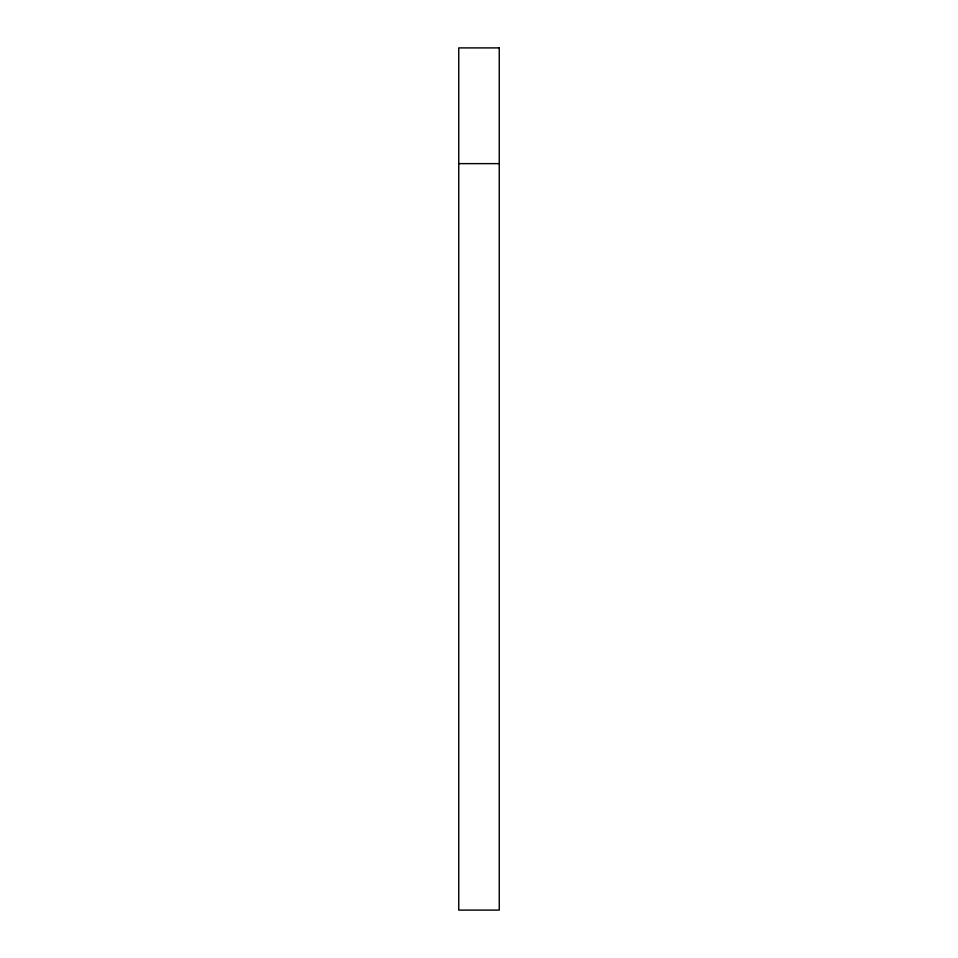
<?xml version="1.0" encoding="UTF-8"?>
<svg xmlns="http://www.w3.org/2000/svg" width="958" height="958" viewBox="0 0 958 958"><rect width="100%" height="100%" fill="white"/><g stroke="black" fill="none" stroke-linecap="round" stroke-linejoin="round"><path stroke-width="1.44" d="M458.75 163.626L499.25 163.626M499.25 47.9L458.75 47.9L458.75 910.1L499.25 910.1L499.25 47.9"/></g></svg>
